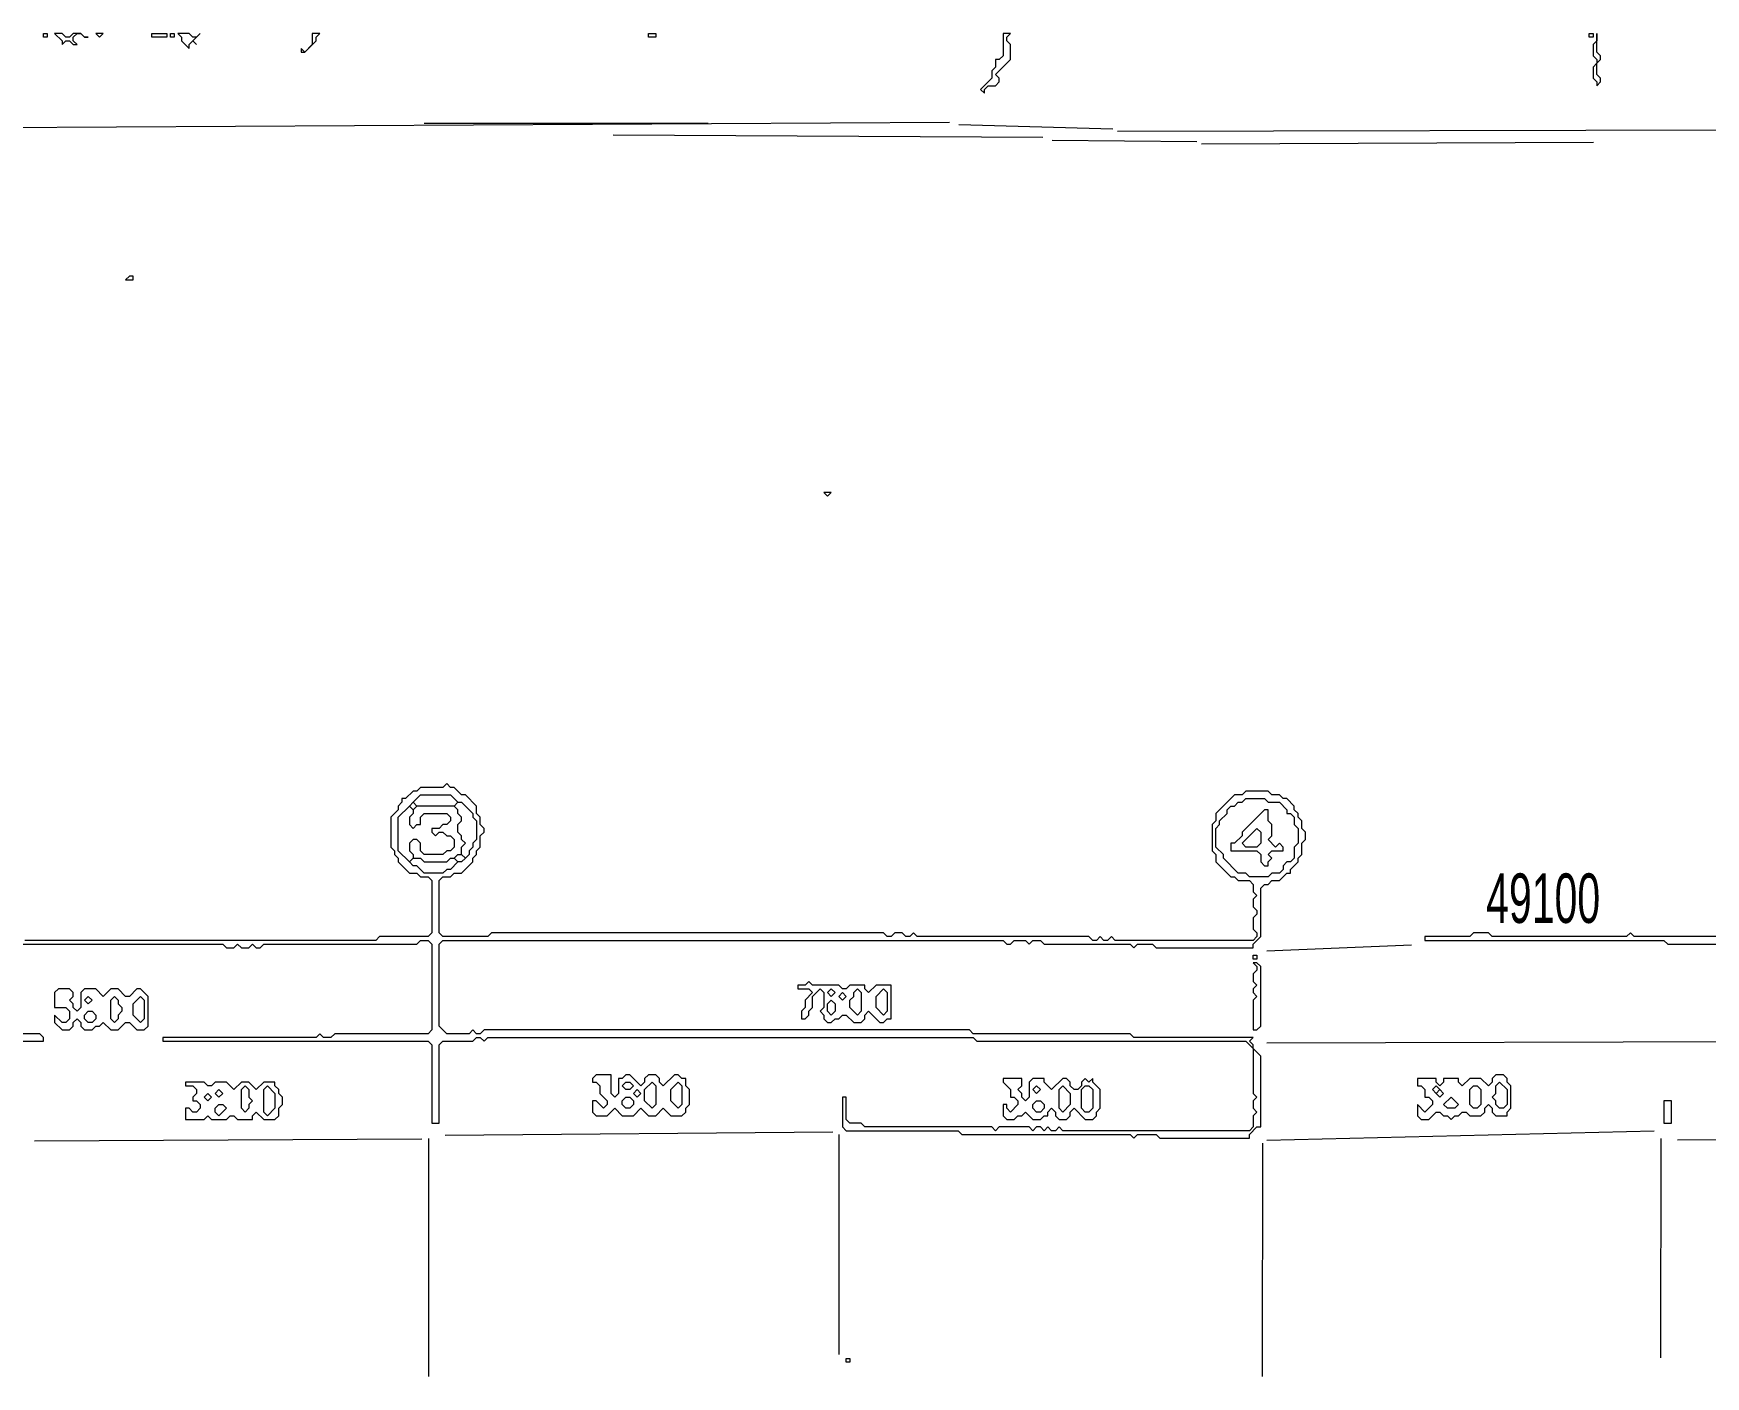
# Model space of a CAD drawing. Extents: x 12 to 2459, y 13 to 1740.
# Drawn here: x 785.3 to 1233.1, y 1380.1 to 1740 of the extents above; entities that cross this region are included whole.
import ezdxf

# ---------------------------------------------------------------- set-up
doc = ezdxf.new("R2010")
doc.units = 0
for name, color, linetype, lineweight in [('OCR_TEXT', 6, 'Continuous', 0), ('TEXT_FALLBACK_OUTLINE', 2, 'Continuous', 0), ('TRACE_CURVE', 6, 'Continuous', 0), ('TRACE_STRAIGHT', 5, 'Continuous', 0), ('TRACE_TEXT_SYMBOL', 6, 'Continuous', 0)]:
    doc.layers.add(name, color=color, linetype=linetype, lineweight=lineweight)
doc.styles.add('wqy-unicode', font='wqy-unicode.lff')

msp = doc.modelspace()

# ---------------------------------------------------------------- linework, layer by layer
at = {"layer": 'TEXT_FALLBACK_OUTLINE', "color": 2}
for points in [[(792, 1484), (791, 1483), (791, 1479), (794, 1479), (795, 1478), (795, 1476), (794, 1475), (793, 1475), (791, 1477), (791, 1475), (793, 1473), (795, 1473), (796, 1474), (796, 1475), (797, 1476), (798, 1475), (798, 1474), (799, 1473), (801, 1473), (802, 1474), (803, 1474), (804, 1475), (806, 1473), (808, 1473), (810, 1475), (811, 1475), (813, 1473), (815, 1473), (816, 1474), (816, 1482), (814, 1484), (813, 1484), (811, 1482), (810, 1482), (808, 1484), (806, 1484), (804, 1482), (802, 1484), (799, 1484), (798, 1483), (798, 1479), (797, 1478), (796, 1479), (796, 1480), (795, 1481), (796, 1482), (796, 1483), (795, 1484)], [(993, 1486), (992, 1485), (990, 1485), (990, 1484), (993, 1484), (994, 1483), (992, 1481), (992, 1479), (991, 1478), (991, 1476), (992, 1476), (993, 1477), (993, 1478), (994, 1479), (994, 1482), (996, 1484), (997, 1483), (997, 1479), (996, 1478), (997, 1477), (997, 1476), (998, 1475), (999, 1475), (1000, 1476), (1001, 1476), (1002, 1477), (1003, 1477), (1005, 1475), (1007, 1475), (1008, 1476), (1008, 1477), (1009, 1478), (1012, 1475), (1013, 1475), (1014, 1476), (1015, 1476), (1015, 1485), (1011, 1485), (1009, 1483), (1008, 1484), (1008, 1485), (1004, 1485), (1003, 1484), (1002, 1484), (1001, 1485), (994, 1485)], [(998, 1483), (999, 1484), (1000, 1483), (999, 1482)], [(1001, 1482), (1002, 1483), (1003, 1482), (1002, 1481)], [(1005, 1483), (1006, 1484), (1007, 1483), (1007, 1478), (1006, 1477), (1004, 1479), (1004, 1481), (1005, 1482)], [(1013, 1484), (1014, 1483), (1014, 1478), (1013, 1477), (1011, 1479), (1011, 1482)], [(799, 1481), (800, 1482), (801, 1481), (800, 1480)], [(799, 1477), (800, 1478), (801, 1478), (802, 1477), (802, 1476), (801, 1475), (800, 1475), (799, 1476)], [(806, 1481), (807, 1482), (808, 1481), (808, 1480), (809, 1479), (809, 1478), (808, 1477), (808, 1476), (807, 1475), (806, 1476)], [(814, 1482), (815, 1481), (815, 1476), (814, 1475), (812, 1477), (812, 1480)], [(998, 1480), (999, 1481), (1000, 1480), (1000, 1478), (999, 1477), (998, 1478)], [(936, 1461), (935, 1460), (935, 1459), (936, 1459), (937, 1458), (937, 1456), (939, 1454), (939, 1453), (938, 1452), (936, 1454), (935, 1454), (935, 1451), (936, 1450), (939, 1450), (941, 1452), (943, 1450), (946, 1450), (948, 1452), (950, 1450), (952, 1450), (954, 1452), (956, 1450), (959, 1450), (960, 1451), (960, 1452), (961, 1453), (961, 1457), (960, 1458), (960, 1460), (959, 1460), (958, 1461), (957, 1461), (954, 1458), (953, 1459), (953, 1460), (952, 1461), (950, 1461), (949, 1460), (949, 1459), (948, 1458), (945, 1461), (944, 1461), (943, 1460), (942, 1460), (942, 1456), (941, 1455), (940, 1456), (940, 1461)], [(1045, 1460), (1045, 1459), (1047, 1457), (1047, 1455), (1048, 1455), (1049, 1454), (1049, 1453), (1047, 1451), (1046, 1452), (1046, 1453), (1045, 1453), (1045, 1450), (1046, 1449), (1048, 1449), (1049, 1450), (1050, 1450), (1051, 1451), (1053, 1449), (1055, 1449), (1056, 1450), (1057, 1450), (1057, 1451), (1058, 1452), (1059, 1451), (1059, 1450), (1060, 1449), (1062, 1449), (1063, 1450), (1063, 1451), (1064, 1452), (1067, 1449), (1069, 1449), (1070, 1450), (1070, 1451), (1071, 1452), (1071, 1457), (1069, 1459), (1069, 1460), (1068, 1459), (1067, 1460), (1066, 1459), (1066, 1458), (1065, 1457), (1064, 1457), (1063, 1458), (1063, 1459), (1062, 1460), (1061, 1460), (1058, 1457), (1056, 1459), (1056, 1460), (1053, 1460), (1052, 1459), (1052, 1455), (1051, 1454), (1050, 1455), (1050, 1456), (1049, 1457), (1050, 1458), (1050, 1460)], [(1177, 1461), (1176, 1460), (1176, 1459), (1175, 1458), (1173, 1460), (1170, 1460), (1168, 1458), (1167, 1459), (1167, 1460), (1163, 1460), (1163, 1459), (1162, 1458), (1161, 1459), (1161, 1460), (1156, 1460), (1156, 1458), (1157, 1458), (1158, 1457), (1158, 1455), (1159, 1455), (1160, 1454), (1160, 1453), (1158, 1451), (1156, 1453), (1156, 1450), (1157, 1449), (1159, 1449), (1161, 1451), (1162, 1451), (1163, 1450), (1164, 1450), (1165, 1449), (1166, 1450), (1167, 1450), (1168, 1451), (1169, 1451), (1170, 1450), (1173, 1450), (1174, 1451), (1174, 1452), (1175, 1453), (1176, 1452), (1176, 1451), (1177, 1450), (1180, 1450), (1180, 1451), (1181, 1452), (1181, 1458), (1180, 1459), (1180, 1460), (1179, 1461)], [(826, 1459), (826, 1458), (828, 1458), (829, 1457), (829, 1456), (828, 1455), (828, 1454), (829, 1454), (830, 1453), (830, 1452), (829, 1451), (828, 1451), (827, 1452), (826, 1452), (826, 1449), (831, 1449), (832, 1450), (833, 1449), (837, 1449), (838, 1450), (839, 1450), (840, 1449), (844, 1449), (844, 1450), (845, 1451), (847, 1449), (850, 1449), (851, 1450), (851, 1452), (852, 1453), (852, 1455), (851, 1456), (851, 1457), (850, 1458), (850, 1459), (847, 1459), (845, 1457), (843, 1459), (841, 1459), (839, 1457), (837, 1459), (834, 1459), (833, 1458), (832, 1458), (831, 1459)], [(831, 1455), (832, 1456), (833, 1455), (832, 1454)], [(834, 1456), (835, 1457), (836, 1456), (835, 1455)], [(841, 1457), (842, 1458), (843, 1457), (843, 1455), (844, 1454), (843, 1453), (843, 1452), (842, 1451), (841, 1452)], [(847, 1457), (848, 1458), (850, 1456), (850, 1452), (848, 1450), (847, 1451)], [(943, 1458), (944, 1459), (945, 1459), (946, 1458), (945, 1457), (944, 1457)], [(946, 1456), (947, 1457), (948, 1456), (947, 1455)], [(951, 1459), (952, 1458), (952, 1453), (951, 1452), (949, 1454), (949, 1457)], [(958, 1459), (959, 1458), (959, 1453), (958, 1452), (956, 1454), (956, 1457)], [(1053, 1457), (1054, 1458), (1055, 1457), (1054, 1456)], [(1060, 1457), (1061, 1458), (1063, 1456), (1063, 1453), (1061, 1451), (1060, 1452)], [(1066, 1457), (1067, 1458), (1068, 1458), (1069, 1457), (1069, 1452), (1068, 1451), (1067, 1451), (1066, 1452)], [(1160, 1457), (1161, 1458), (1162, 1457), (1161, 1456)], [(1161, 1456), (1162, 1457), (1163, 1456), (1162, 1455)], [(1170, 1457), (1171, 1458), (1172, 1458), (1173, 1457), (1173, 1453), (1172, 1452), (1171, 1452), (1170, 1453)], [(1177, 1458), (1178, 1459), (1180, 1457), (1180, 1453), (1179, 1452), (1178, 1452), (1177, 1453), (1177, 1454), (1176, 1455), (1177, 1456)], [(834, 1452), (835, 1453), (836, 1453), (837, 1452), (835, 1450), (834, 1451)], [(943, 1454), (944, 1455), (945, 1455), (946, 1454), (946, 1453), (945, 1452), (944, 1452), (943, 1453)], [(1053, 1453), (1054, 1454), (1055, 1454), (1056, 1453), (1056, 1452), (1055, 1451), (1054, 1451), (1053, 1452)], [(1165, 1455), (1167, 1453), (1166, 1452), (1164, 1452), (1163, 1453)]]:
    msp.add_lwpolyline(points, close=True, dxfattribs=at)
at = {"layer": 'TRACE_CURVE', "color": 6}
for points in [[(896, 1539), (895, 1538), (889, 1538), (888, 1537), (887, 1537), (885, 1535), (884, 1535), (884, 1534), (883, 1533), (883, 1532), (881, 1530), (881, 1522), (882, 1521), (882, 1520), (883, 1519), (883, 1518), (886, 1515), (888, 1515), (889, 1514), (891, 1514), (892, 1513), (892, 1499), (891, 1498), (878, 1498), (877, 1497), (783, 1497)], [(1113, 1498), (1112, 1497), (1075, 1497), (1074, 1498), (1073, 1497), (1072, 1497), (1071, 1498), (1070, 1497), (1069, 1497), (1068, 1498), (1022, 1498), (1021, 1499), (1020, 1498), (1019, 1498), (1018, 1499), (1016, 1499), (1015, 1498), (1014, 1498), (1013, 1499), (908, 1499), (907, 1498), (895, 1498), (894, 1499), (894, 1513), (895, 1514), (897, 1514), (898, 1515), (900, 1515), (903, 1518), (903, 1519), (904, 1520), (904, 1521), (905, 1522), (905, 1525), (906, 1526), (906, 1527), (905, 1528), (905, 1530), (904, 1531), (904, 1533), (901, 1536), (900, 1536), (898, 1538), (897, 1538), (896, 1539)], [(1047, 1496), (1048, 1497), (1051, 1497), (1052, 1496), (1053, 1497), (1055, 1497), (1056, 1496), (1079, 1496), (1080, 1495), (1081, 1496), (1085, 1496), (1086, 1495), (1112, 1495), (1112, 1496), (1114, 1498), (1114, 1511), (1115, 1512), (1116, 1512), (1117, 1513), (1119, 1513), (1121, 1515), (1122, 1515), (1122, 1516), (1124, 1518), (1124, 1519), (1125, 1520), (1125, 1523), (1126, 1524), (1126, 1526), (1125, 1527), (1125, 1529), (1124, 1530), (1124, 1531), (1123, 1532), (1123, 1533), (1121, 1535), (1120, 1535), (1119, 1536), (1117, 1536), (1116, 1537), (1110, 1537), (1109, 1536), (1107, 1536), (1102, 1531), (1102, 1529), (1101, 1528), (1101, 1521), (1102, 1520), (1102, 1518), (1106, 1514), (1107, 1514), (1108, 1513), (1111, 1513), (1112, 1512), (1112, 1510), (1113, 1509), (1112, 1508), (1112, 1506), (1113, 1505), (1113, 1504), (1112, 1503), (1112, 1500), (1113, 1499), (1113, 1498)], [(771, 1496), (836, 1496), (837, 1495), (839, 1495), (840, 1496), (841, 1495), (843, 1495), (844, 1496), (845, 1495), (846, 1495), (847, 1496), (888, 1496), (889, 1497), (891, 1497), (892, 1496), (892, 1473), (891, 1472), (866, 1472), (865, 1471), (863, 1471), (862, 1472), (861, 1471), (820, 1471), (820, 1470), (891, 1470), (892, 1469), (892, 1448), (894, 1448), (894, 1469), (895, 1470), (903, 1470), (904, 1471), (905, 1471), (906, 1470), (907, 1471), (1037, 1471), (1038, 1470)], [(1038, 1470), (1110, 1470), (1112, 1468), (1112, 1456), (1113, 1455), (1112, 1454), (1112, 1452), (1113, 1451), (1112, 1450), (1112, 1447), (1111, 1446), (1061, 1446), (1060, 1447), (1059, 1446), (1058, 1446), (1057, 1447), (1056, 1446), (1055, 1447), (1054, 1447), (1053, 1446), (1052, 1447), (1044, 1447), (1043, 1446), (1042, 1447), (1008, 1447), (1007, 1448), (1004, 1448), (1003, 1449), (1003, 1455), (1002, 1455), (1002, 1447), (1003, 1446), (1033, 1446), (1034, 1445), (1079, 1445), (1080, 1444), (1081, 1445), (1086, 1445), (1087, 1444), (1111, 1444), (1111, 1445), (1113, 1447), (1114, 1447), (1114, 1466), (1112, 1468), (1112, 1469), (1111, 1470), (1112, 1471), (1080, 1471), (1079, 1472), (1037, 1472), (1036, 1473), (906, 1473), (905, 1472), (904, 1472), (903, 1473), (902, 1472), (896, 1472), (894, 1474), (894, 1496), (895, 1497), (1045, 1497), (1046, 1496), (1047, 1496)]]:
    msp.add_lwpolyline(points, dxfattribs=at)
for points in [[(886, 1533), (887, 1532), (887, 1531), (886, 1530), (886, 1528), (887, 1527), (888, 1528), (889, 1528), (889, 1530), (890, 1531), (896, 1531), (897, 1530), (897, 1529), (896, 1528), (895, 1528), (894, 1527), (892, 1527), (892, 1526), (893, 1525), (894, 1526), (895, 1526), (896, 1525), (897, 1525), (898, 1524), (898, 1522), (897, 1521), (896, 1521), (895, 1520), (890, 1520), (889, 1521), (889, 1523), (888, 1524), (887, 1524), (886, 1523), (886, 1521), (887, 1520), (887, 1519), (886, 1518), (883, 1521), (883, 1530)], [(886, 1533), (887, 1534), (888, 1533), (887, 1532)], [(889, 1536), (897, 1536), (899, 1534), (898, 1533), (888, 1533), (887, 1534)], [(898, 1533), (899, 1534), (900, 1534), (903, 1531), (903, 1530), (904, 1529), (904, 1524), (903, 1523), (903, 1522), (902, 1521), (902, 1520), (901, 1519), (900, 1520), (900, 1522), (901, 1523), (900, 1524), (900, 1525), (899, 1526), (899, 1528), (900, 1529), (900, 1530), (899, 1531), (899, 1532)], [(1109, 1534), (1110, 1535), (1115, 1535), (1116, 1534), (1119, 1534), (1121, 1532), (1121, 1531), (1122, 1531), (1123, 1530), (1123, 1528), (1124, 1527), (1124, 1523), (1123, 1522), (1123, 1519), (1122, 1518), (1121, 1518), (1120, 1517), (1120, 1516), (1119, 1515), (1117, 1515), (1116, 1514), (1111, 1514), (1110, 1515), (1108, 1515), (1104, 1519), (1104, 1520), (1102, 1522), (1102, 1527), (1103, 1528), (1103, 1529), (1105, 1531), (1105, 1532), (1106, 1533), (1107, 1533), (1108, 1534)], [(886, 1518), (887, 1519), (889, 1519), (890, 1518), (896, 1518), (897, 1519), (898, 1519), (899, 1518), (897, 1516), (896, 1516), (895, 1515), (890, 1515), (888, 1517), (887, 1517)], [(898, 1519), (899, 1520), (900, 1520), (901, 1519), (900, 1518), (899, 1518)]]:
    msp.add_lwpolyline(points, close=True, dxfattribs=at)
at = {"layer": 'TRACE_STRAIGHT', "color": 5}
for p, q in [((731.86, 1714.53), (1030.62, 1716.22)), ((890, 1716), (966, 1716)), ((1033.14, 1715.62), (1074.39, 1714.48)), ((940.62, 1712.81), (1055.63, 1712.23)), ((1058.14, 1711.38), (1096.88, 1711.07)), ((1075.63, 1713.84), (1308.13, 1714.33)), ((1098.13, 1710.45), (1203.13, 1710.88)), ((1115.61, 1494.2), (1154.4, 1495.8)), ((1115.63, 1469.56), (1440.63, 1470.49)), ((785.63, 1443.32), (889.38, 1443.85)), ((891.19, 1380.12), (891.24, 1443.88)), ((895.62, 1444.78), (999.38, 1445.7)), ((1001, 1445), (1001, 1386)), ((1114.52, 1380.13), (1114.55, 1442.62)), ((1115.63, 1443.5), (1219.35, 1445.99)), ((1221.2, 1385.12), (1221.21, 1443.88)), ((1225.64, 1443.53), (1329.39, 1444.45))]:
    msp.add_line(p, q, dxfattribs=at)
at = {"layer": 'TRACE_TEXT_SYMBOL', "color": 6}
for points in [[(788, 1740), (789, 1740), (789, 1739), (788, 1739)], [(791, 1740), (793, 1738), (793, 1737), (794, 1738), (795, 1738), (796, 1737), (797, 1737), (796, 1738), (796, 1739), (797, 1740), (798, 1740), (799, 1739), (800, 1739), (799, 1739), (798, 1740), (796, 1740), (795, 1739), (794, 1739), (793, 1740)], [(802, 1740), (803, 1739), (804, 1740)], [(817, 1740), (821, 1740), (821, 1739), (817, 1739)], [(822, 1740), (823, 1740), (823, 1739), (822, 1739)], [(824, 1740), (825, 1739), (825, 1738), (827, 1736), (827, 1737), (828, 1738), (829, 1737), (828, 1738), (830, 1740), (829, 1739), (828, 1739), (827, 1740)], [(860, 1740), (860, 1737), (858, 1735), (857, 1736), (857, 1735), (858, 1735), (861, 1738), (861, 1739), (862, 1740)], [(950, 1740), (952, 1740), (952, 1739), (950, 1739)], [(1045, 1740), (1045, 1734), (1044, 1733), (1043, 1733), (1043, 1731), (1042, 1730), (1042, 1728), (1039, 1725), (1040, 1724), (1040, 1725), (1041, 1726), (1043, 1726), (1044, 1727), (1044, 1728), (1043, 1729), (1047, 1733), (1047, 1737), (1046, 1738), (1046, 1739), (1047, 1740)], [(1202, 1740), (1203, 1740), (1203, 1739), (1202, 1739)], [(1204, 1740), (1204, 1738), (1203, 1737), (1203, 1734), (1204, 1733), (1204, 1732), (1203, 1731), (1203, 1728), (1204, 1727), (1204, 1726), (1205, 1727), (1205, 1728), (1204, 1729), (1204, 1732), (1205, 1733), (1205, 1734), (1204, 1735)], [(811, 1675), (810, 1674), (812, 1674), (812, 1675)], [(997, 1617), (998, 1616), (999, 1617)], [(1115, 1532), (1109, 1526), (1109, 1525), (1107, 1523), (1106, 1523), (1106, 1521), (1113, 1521), (1114, 1520), (1114, 1518), (1115, 1517), (1116, 1517), (1116, 1518), (1117, 1519), (1116, 1520), (1117, 1521), (1120, 1521), (1120, 1522), (1119, 1523), (1118, 1522), (1116, 1524), (1117, 1525), (1117, 1528), (1116, 1529), (1116, 1532)], [(1113, 1527), (1114, 1526), (1114, 1523), (1113, 1522), (1110, 1522), (1109, 1523)], [(1171, 1499), (1170, 1498), (1158, 1498), (1158, 1497), (1222, 1497), (1223, 1496), (1261, 1496), (1262, 1495), (1290, 1495), (1291, 1496), (1292, 1495), (1293, 1496), (1298, 1496), (1297, 1497), (1244, 1497), (1243, 1498), (1242, 1498), (1241, 1497), (1240, 1498), (1214, 1498), (1213, 1499), (1212, 1498), (1176, 1498), (1175, 1499)], [(1112, 1493), (1113, 1493), (1113, 1492), (1112, 1492)], [(1112, 1491), (1113, 1490), (1113, 1489), (1112, 1488), (1112, 1486), (1113, 1485), (1112, 1484), (1112, 1483), (1113, 1482), (1112, 1481), (1112, 1473), (1113, 1473), (1114, 1474), (1114, 1490), (1113, 1491)], [(727, 1472), (727, 1471), (725, 1469), (725, 1447), (726, 1448), (726, 1470), (727, 1471), (735, 1471), (736, 1470), (788, 1470), (788, 1471), (787, 1472)], [(1222, 1454), (1222, 1448), (1224, 1448), (1224, 1454)], [(1003, 1385), (1004, 1385), (1004, 1384), (1003, 1384)]]:
    msp.add_lwpolyline(points, close=True, dxfattribs=at)

# ---------------------------------------------------------------- texts
at = {"layer": 'OCR_TEXT', "color": 6, "style": 'wqy-unicode', "width": 0.618973}
msp.add_text('49100', height=13.26, dxfattribs=at).set_placement((1174.39, 1501.67))

doc.saveas('drawing.dxf')
